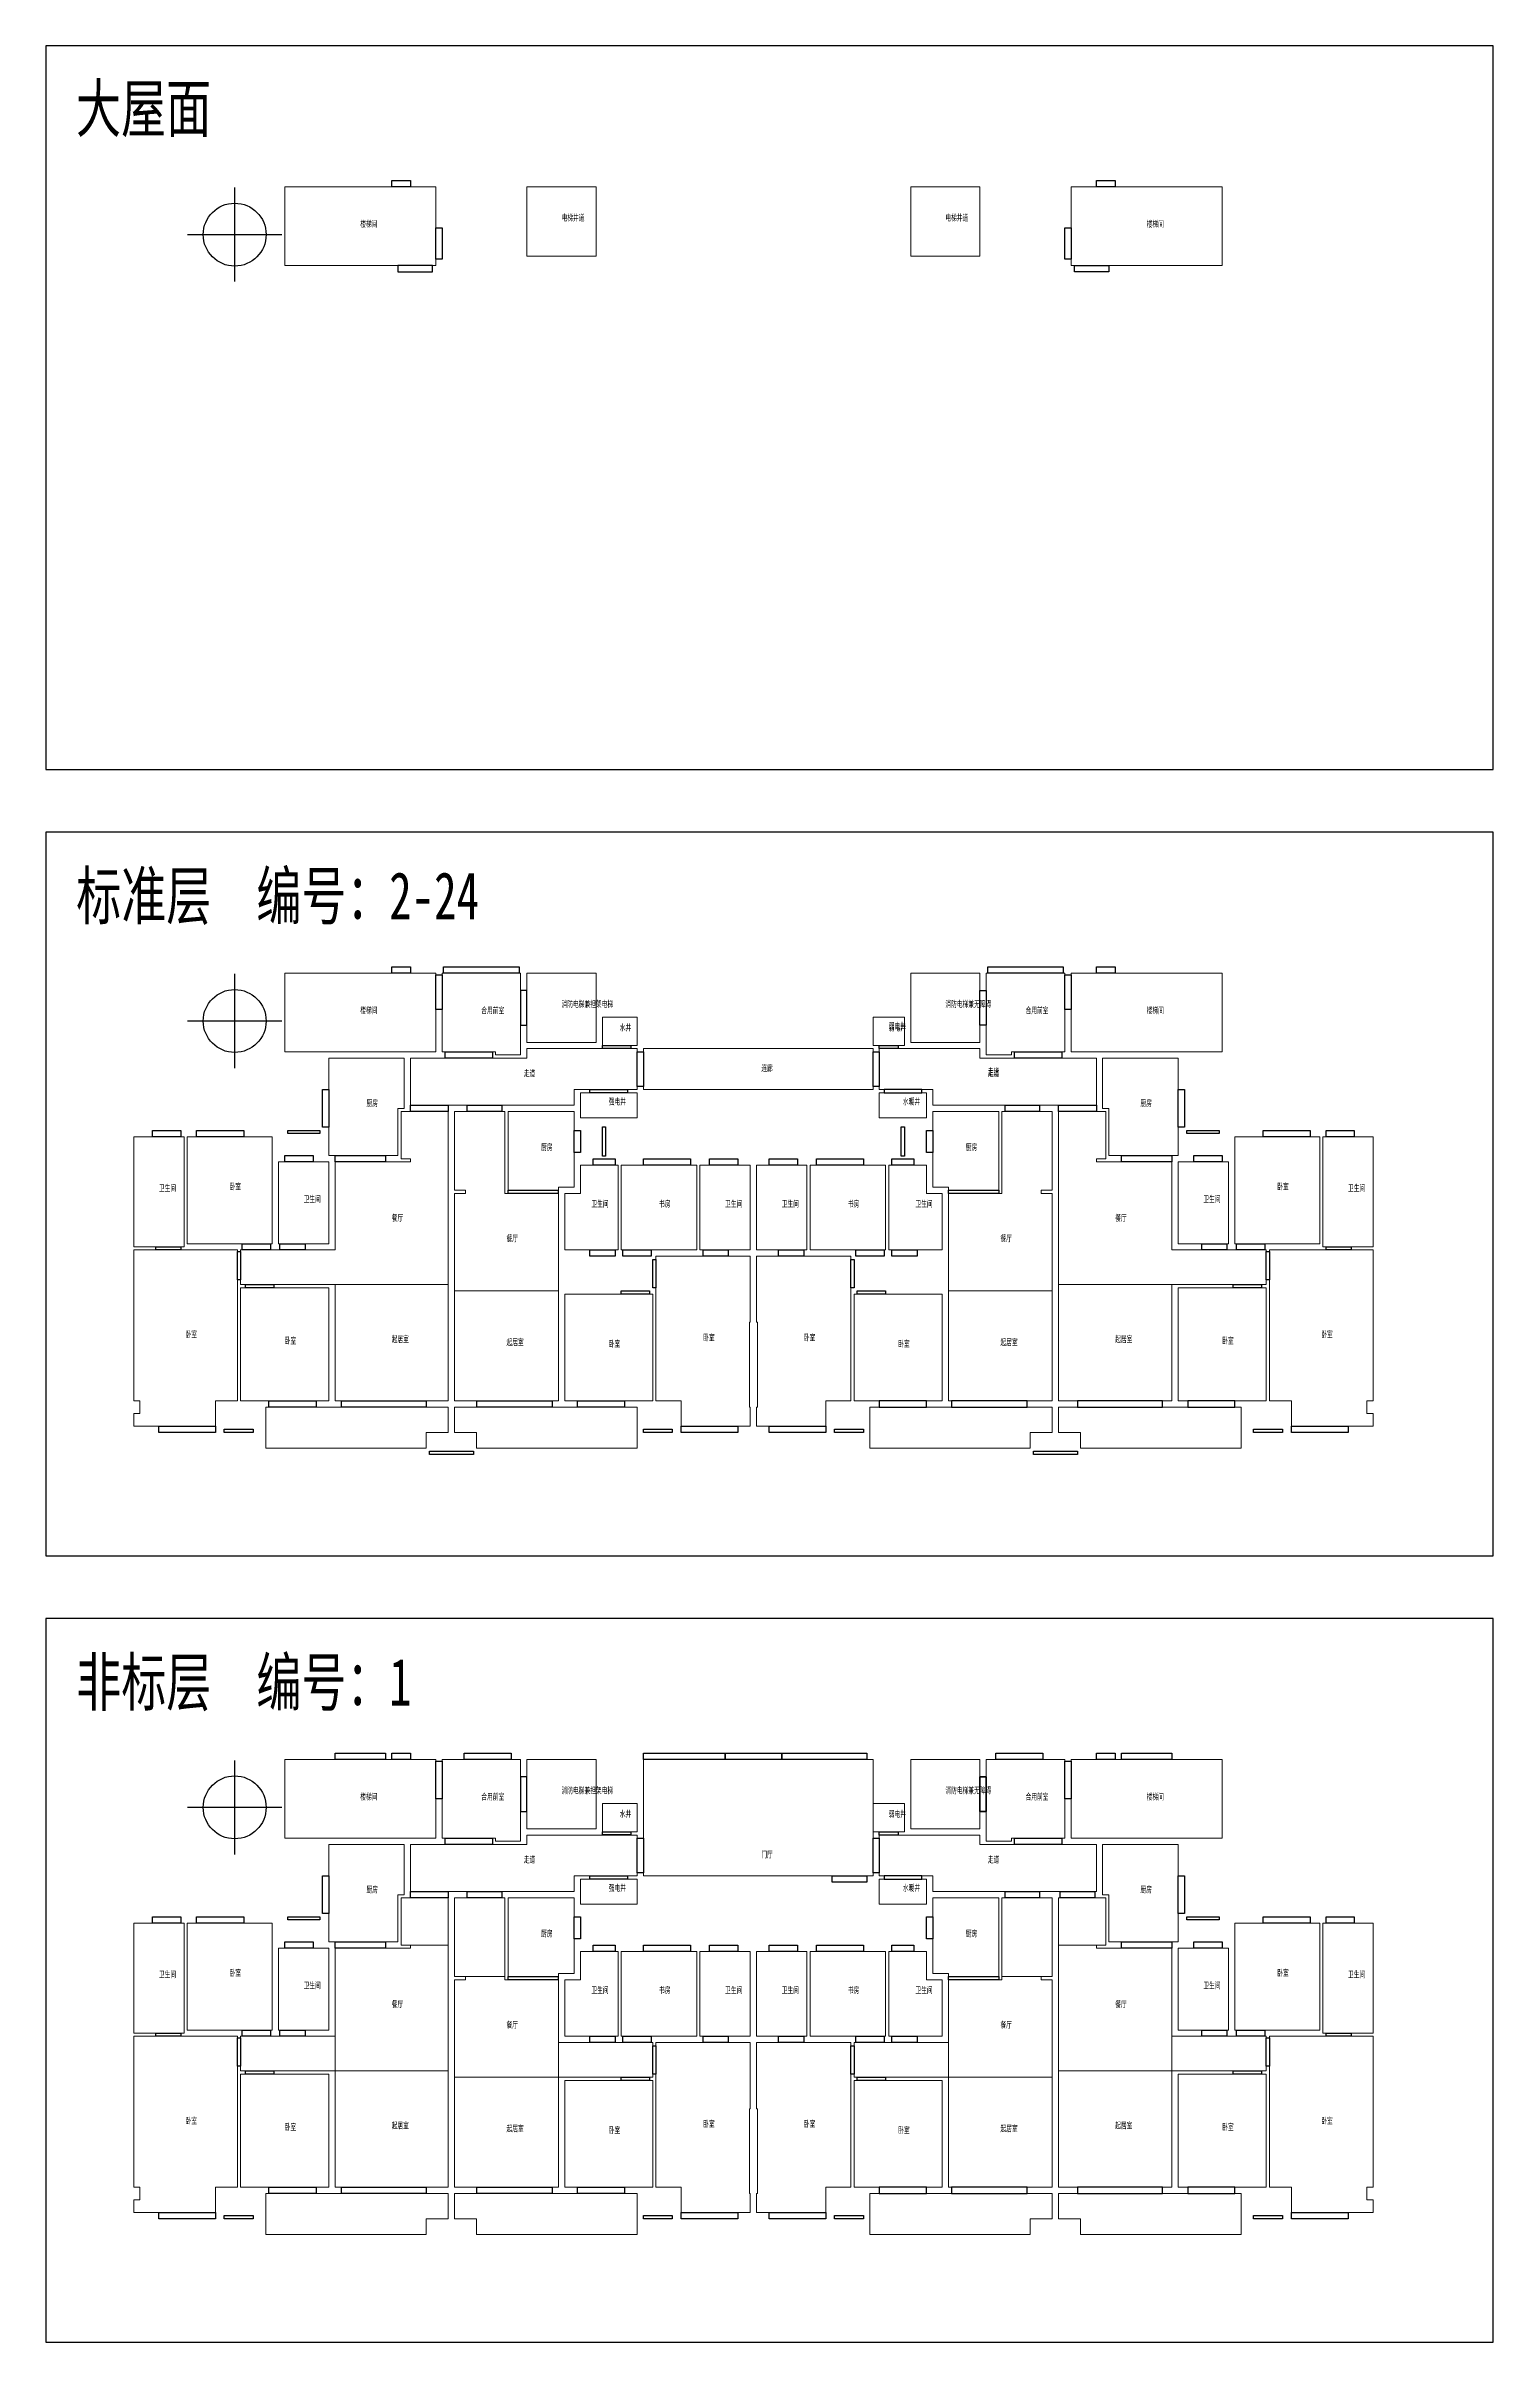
# Model space of a CAD drawing. Header units: millimetres. Extents: x -1582620 to 4754388, y -184455 to 3397362.
# Drawn here: x 2854052 to 2900052, y 2389282 to 2462282 of the extents above; entities that cross this region are included whole.
import ezdxf
from ezdxf.enums import TextEntityAlignment as Align

# ---------------------------------------------------------------- set-up
doc = ezdxf.new("R2010")
doc.units = ezdxf.units.MM
doc.header["$LTSCALE"] = 1000
doc.header["$MEASUREMENT"] = 0
doc.layers.add('AD-FLOOR-AREA', color=1, linetype='Continuous')
doc.layers.add('注释', color=3, linetype='Continuous')
for name, color, linetype, plot in [('AI-空间名称', 130, 'Continuous', False), ('AI-窗', 6, 'Continuous', False), ('AI-门', 4, 'Continuous', False)]:
    doc.layers.add(name, color=color, linetype=linetype, plot=plot)
doc.layers.add('AI-空间框线', color=30, linetype='Continuous', lineweight=20, plot=False)
doc.styles.add('TH-STYLE1', font='Stfangso_0.ttf', dxfattribs={"width": 0.65})
doc.styles.add('TH-STYLE3', font='tssdeng.shx', dxfattribs={"width": 0.65, "bigfont": 'tssdchn.shx'})

# ---------------------------------------------------------------- blocks, each defined once
blk = doc.blocks.new('*U551')
at = {"layer": 'AD-FLOOR-AREA'}
blk.add_lwpolyline([(0, -23000), (46000, -23000), (46000, 0), (0, 0)], close=True, dxfattribs=at)
at = {"layer": 'AD-FLOOR-AREA', "const_width": 50}
for points in [[(6000, -7500), (6000, -4500)], [(4500, -6000), (7500, -6000)]]:
    blk.add_lwpolyline(points, dxfattribs=at)
at = {"layer": 'AD-FLOOR-AREA'}
blk.add_circle((6000, -6000), 1000, dxfattribs=at)
at = {"layer": 'AD-FLOOR-AREA', "style": 'TH-STYLE1', "width": 0.7}
blk.add_text('非标层  编号：', height=1500, dxfattribs=at).set_placement((963, -2768))
blk.add_attdef('非标层编号', text='', height=1500, dxfattribs=at).set_placement((10911, -1267), align=Align.TOP_LEFT)
blk = doc.blocks.new('*U552')
at = {"layer": 'AD-FLOOR-AREA'}
blk.add_lwpolyline([(0, -23000), (46000, -23000), (46000, 0), (0, 0)], close=True, dxfattribs=at)
at = {"layer": 'AD-FLOOR-AREA', "const_width": 50}
for points in [[(6000, -7500), (6000, -4500)], [(4500, -6000), (7500, -6000)]]:
    blk.add_lwpolyline(points, dxfattribs=at)
at = {"layer": 'AD-FLOOR-AREA'}
blk.add_circle((6000, -6000), 1000, dxfattribs=at)
at = {"layer": 'AD-FLOOR-AREA', "style": 'TH-STYLE1', "width": 0.7}
blk.add_text('标准层  编号：', height=1500, dxfattribs=at).set_placement((963, -2768))
blk.add_attdef('标准层编号', text='', height=1500, dxfattribs=at).set_placement((10911, -1267), align=Align.TOP_LEFT)
blk = doc.blocks.new('*U553')
at = {"layer": 'AD-FLOOR-AREA'}
blk.add_lwpolyline([(0, -23000), (46000, -23000), (46000, 0), (0, 0)], close=True, dxfattribs=at)
at = {"layer": 'AD-FLOOR-AREA', "const_width": 50}
for points in [[(6000, -7500), (6000, -4500)], [(4500, -6000), (7500, -6000)]]:
    blk.add_lwpolyline(points, dxfattribs=at)
at = {"layer": 'AD-FLOOR-AREA'}
blk.add_circle((6000, -6000), 1000, dxfattribs=at)
at = {"layer": 'AD-FLOOR-AREA', "style": 'TH-STYLE1', "width": 0.7}
blk.add_text('大屋面', height=1500, dxfattribs=at).set_placement((957, -2735))

msp = doc.modelspace()

# ---------------------------------------------------------------- linework, layer by layer
at = {"layer": 'AI-空间框线'}
for points in [[(2861641.96, 2455302.07), (2866441.96, 2455302.07), (2866441.96, 2457802.07), (2861641.96, 2457802.07)], [(2871541.96, 2455602.07), (2869341.96, 2455602.07), (2869341.96, 2457802.07), (2871541.96, 2457802.07)], [(2883741.96, 2455602.07), (2881541.96, 2455602.07), (2881541.96, 2457802.07), (2883741.96, 2457802.07)], [(2886641.96, 2455302.07), (2891441.96, 2455302.07), (2891441.96, 2457802.07), (2886641.96, 2457802.07)], [(2866441.96, 2430302.07), (2861641.96, 2430302.07), (2861641.96, 2432802.07), (2866441.96, 2432802.07)], [(2866641.96, 2432802.07), (2869141.96, 2432802.07), (2869141.96, 2430202.07), (2868341.96, 2430202.07), (2868341.96, 2430302.07), (2866641.96, 2430302.07), (2866641.96, 2432802.07)], [(2869341.96, 2430602.07), (2871541.96, 2430602.07), (2871541.96, 2432802.07), (2869341.96, 2432802.07)], [(2881541.96, 2430602.07), (2883741.96, 2430602.07), (2883741.96, 2432802.07), (2881541.96, 2432802.07)], [(2883941.96, 2432802.07), (2886441.96, 2432802.07), (2886441.96, 2430302.07), (2884741.96, 2430302.07), (2884741.96, 2430202.07), (2883941.96, 2430202.07), (2883941.96, 2432802.07)], [(2886641.96, 2430302.07), (2891441.96, 2430302.07), (2891441.96, 2432802.07), (2886641.96, 2432802.07)], [(2871741.96, 2431402.07), (2872841.96, 2431402.07), (2872841.96, 2430502.07), (2871741.96, 2430502.07), (2871741.96, 2431402.07)], [(2880341.96, 2431402.07), (2881341.96, 2431402.07), (2881341.96, 2430502.07), (2880341.96, 2430502.07), (2880341.96, 2431402.07)], [(2865641.96, 2430102.07), (2869341.96, 2430102.07), (2869341.96, 2430402.07), (2872841.96, 2430402.07), (2872841.96, 2429102.07), (2870841.96, 2429102.07), (2870841.96, 2428602.07), (2865641.96, 2428602.07), (2865641.96, 2430102.07)], [(2873041.96, 2430402.07), (2880341.96, 2430402.07), (2880341.96, 2429102.07), (2873041.96, 2429102.07)], [(2883741.96, 2430102.07), (2887441.96, 2430102.07), (2887441.96, 2428602.07), (2882241.96, 2428602.07), (2882241.96, 2429102.07), (2880541.96, 2429102.07), (2880541.96, 2430402.07), (2883741.96, 2430402.07), (2883741.96, 2430102.07)], [(2863041.96, 2430102.07), (2865441.96, 2430102.07), (2865441.96, 2428502.07), (2865241.96, 2428502.07), (2865241.96, 2427002.07), (2863041.96, 2427002.07), (2863041.96, 2430102.07)], [(2887641.96, 2430102.07), (2890041.96, 2430102.07), (2890041.96, 2427002.07), (2887841.96, 2427002.07), (2887841.96, 2428502.07), (2887641.96, 2428502.07), (2887641.96, 2430102.07)], [(2871041.96, 2429002.07), (2872841.96, 2429002.07), (2872841.96, 2428202.07), (2871041.96, 2428202.07), (2871041.96, 2429002.07)], [(2880541.96, 2429002.07), (2882041.96, 2429002.07), (2882041.96, 2428202.07), (2880541.96, 2428202.07), (2880541.96, 2429002.07)], [(2863241.96, 2426802.07), (2865641.96, 2426802.07), (2865641.96, 2426902.07), (2865341.96, 2426902.07), (2865341.96, 2428402.07), (2866841.96, 2428402.07), (2866841.96, 2422902.07), (2860241.96, 2422902.07), (2860241.96, 2424002.07), (2863241.96, 2424002.07), (2863241.96, 2426802.07)], [(2868641.96, 2425802.07), (2870341.96, 2425802.07), (2870341.96, 2423802.07), (2870341.96, 2422702.07), (2867041.96, 2422702.07), (2867041.96, 2425802.07), (2867391.96, 2425802.07), (2867391.96, 2425902.07), (2867041.96, 2425902.07), (2867041.96, 2428402.07), (2868641.96, 2428402.07), (2868641.96, 2425802.07)], [(2868741.96, 2428402.07), (2870841.96, 2428402.07), (2870841.96, 2426002.07), (2870341.96, 2426002.07), (2870341.96, 2425902.07), (2868741.96, 2425902.07), (2868741.96, 2428402.07)], [(2882241.96, 2428402.07), (2884341.96, 2428402.07), (2884341.96, 2425902.07), (2882741.96, 2425902.07), (2882741.96, 2426002.07), (2882241.96, 2426002.07), (2882241.96, 2428402.07)], [(2882741.96, 2425802.07), (2884441.96, 2425802.07), (2884441.96, 2428402.07), (2886041.96, 2428402.07), (2886041.96, 2425902.07), (2885691.96, 2425902.07), (2885691.96, 2425802.07), (2886041.96, 2425802.07), (2886041.96, 2422702.07), (2882741.96, 2422702.07), (2882741.96, 2423802.07), (2882741.96, 2425802.07)], [(2887441.96, 2426802.07), (2889841.96, 2426802.07), (2889841.96, 2424002.07), (2892841.96, 2424002.07), (2892841.96, 2422902.07), (2886241.96, 2422902.07), (2886241.96, 2428402.07), (2887741.96, 2428402.07), (2887741.96, 2426902.07), (2887441.96, 2426902.07), (2887441.96, 2426802.07)], [(2856841.96, 2427602.07), (2858441.96, 2427602.07), (2858441.96, 2424102.07), (2856841.96, 2424102.07), (2856841.96, 2427602.07)], [(2858541.96, 2427602.07), (2861241.96, 2427602.07), (2861241.96, 2424202.07), (2858541.96, 2424202.07), (2858541.96, 2427602.07)], [(2891841.96, 2427602.07), (2894541.96, 2427602.07), (2894541.96, 2424202.07), (2891841.96, 2424202.07), (2891841.96, 2427602.07)], [(2894641.96, 2427602.07), (2896241.96, 2427602.07), (2896241.96, 2424102.07), (2894641.96, 2424102.07), (2894641.96, 2427602.07)], [(2861441.96, 2426802.07), (2863041.96, 2426802.07), (2863041.96, 2424202.07), (2861441.96, 2424202.07), (2861441.96, 2426802.07)], [(2871041.96, 2426702.07), (2872241.96, 2426702.07), (2872241.96, 2424002.07), (2870541.96, 2424002.07), (2870541.96, 2425802.07), (2871041.96, 2425802.07), (2871041.96, 2426702.07)], [(2872341.96, 2426702.07), (2874741.96, 2426702.07), (2874741.96, 2424002.07), (2872341.96, 2424002.07), (2872341.96, 2426702.07)], [(2874841.96, 2426702.07), (2876441.96, 2426702.07), (2876441.96, 2424002.07), (2874841.96, 2424002.07), (2874841.96, 2426702.07)], [(2876641.96, 2426702.07), (2878241.96, 2426702.07), (2878241.96, 2424002.07), (2876641.96, 2424002.07), (2876641.96, 2426702.07)], [(2878341.96, 2426702.07), (2880741.96, 2426702.07), (2880741.96, 2424002.07), (2878341.96, 2424002.07), (2878341.96, 2426702.07)], [(2880841.96, 2426702.07), (2882041.96, 2426702.07), (2882041.96, 2425802.07), (2882541.96, 2425802.07), (2882541.96, 2424002.07), (2880841.96, 2424002.07), (2880841.96, 2426702.07)], [(2890041.96, 2426802.07), (2891641.96, 2426802.07), (2891641.96, 2424202.07), (2890041.96, 2424202.07), (2890041.96, 2426802.07)], [(2856841.96, 2424002.07), (2860141.96, 2424002.07), (2860141.96, 2419202.07), (2859441.96, 2419202.07), (2859441.96, 2418402.07), (2856841.96, 2418402.07), (2856841.96, 2418802.07), (2857041.96, 2418802.07), (2857041.96, 2419202.07), (2856841.96, 2419202.07), (2856841.96, 2424002.07)], [(2873441.96, 2423802.07), (2876441.96, 2423802.07), (2876441.96, 2421702.07), (2876416.96, 2421702.07), (2876416.96, 2419002.07), (2876441.96, 2419002.07), (2876441.96, 2418402.07), (2874241.96, 2418402.07), (2874241.96, 2419202.07), (2873441.96, 2419202.07), (2873441.96, 2423802.07)], [(2876641.96, 2423802.07), (2879641.96, 2423802.07), (2879641.96, 2419202.07), (2878841.96, 2419202.07), (2878841.96, 2418402.07), (2876641.96, 2418402.07), (2876641.96, 2419002.07), (2876666.96, 2419002.07), (2876666.96, 2421702.07), (2876641.96, 2421702.07), (2876641.96, 2423802.07)], [(2892941.96, 2424002.07), (2896241.96, 2424002.07), (2896241.96, 2419202.07), (2896041.96, 2419202.07), (2896041.96, 2418802.07), (2896241.96, 2418802.07), (2896241.96, 2418402.07), (2893641.96, 2418402.07), (2893641.96, 2419202.07), (2892941.96, 2419202.07), (2892941.96, 2424002.07)], [(2863241.96, 2422902.07), (2866841.96, 2422902.07), (2866841.96, 2419202.07), (2863241.96, 2419202.07), (2863241.96, 2422902.07)], [(2886241.96, 2422902.07), (2889841.96, 2422902.07), (2889841.96, 2419202.07), (2886241.96, 2419202.07), (2886241.96, 2422902.07)], [(2860241.96, 2422802.07), (2863041.96, 2422802.07), (2863041.96, 2419202.07), (2860241.96, 2419202.07), (2860241.96, 2422802.07)], [(2867041.96, 2422702.07), (2870341.96, 2422702.07), (2870341.96, 2419202.07), (2867041.96, 2419202.07), (2867041.96, 2422702.07)], [(2870541.96, 2422602.07), (2873341.96, 2422602.07), (2873341.96, 2419202.07), (2870541.96, 2419202.07), (2870541.96, 2422602.07)], [(2879741.96, 2422602.07), (2882541.96, 2422602.07), (2882541.96, 2419202.07), (2879741.96, 2419202.07), (2879741.96, 2422602.07)], [(2882741.96, 2422702.07), (2886041.96, 2422702.07), (2886041.96, 2419202.07), (2882741.96, 2419202.07), (2882741.96, 2422702.07)], [(2890041.96, 2422802.07), (2892841.96, 2422802.07), (2892841.96, 2419202.07), (2890041.96, 2419202.07), (2890041.96, 2422802.07)], [(2861041.96, 2419002.07), (2866841.96, 2419002.07), (2866841.96, 2418202.07), (2866141.96, 2418202.07), (2866141.96, 2417702.07), (2861041.96, 2417702.07)], [(2872841.96, 2419002.07), (2867041.96, 2419002.07), (2867041.96, 2418202.07), (2867741.96, 2418202.07), (2867741.96, 2417702.07), (2872841.96, 2417702.07)], [(2880241.96, 2419002.07), (2886041.96, 2419002.07), (2886041.96, 2418202.07), (2885341.96, 2418202.07), (2885341.96, 2417702.07), (2880241.96, 2417702.07)], [(2892041.96, 2419002.07), (2886241.96, 2419002.07), (2886241.96, 2418202.07), (2886941.96, 2418202.07), (2886941.96, 2417702.07), (2892041.96, 2417702.07)], [(2866441.96, 2405302.07), (2861641.96, 2405302.07), (2861641.96, 2407802.07), (2866441.96, 2407802.07)], [(2866641.96, 2407802.07), (2869141.96, 2407802.07), (2869141.96, 2405202.07), (2868341.96, 2405202.07), (2868341.96, 2405302.07), (2866641.96, 2405302.07), (2866641.96, 2407802.07)], [(2869341.96, 2405602.07), (2871541.96, 2405602.07), (2871541.96, 2407802.07), (2869341.96, 2407802.07)], [(2873041.96, 2407802.07), (2880341.96, 2407802.07), (2880341.96, 2404102.07), (2873041.96, 2404102.07)], [(2881541.96, 2405602.07), (2883741.96, 2405602.07), (2883741.96, 2407802.07), (2881541.96, 2407802.07)], [(2883941.96, 2407802.07), (2886441.96, 2407802.07), (2886441.96, 2405302.07), (2884741.96, 2405302.07), (2884741.96, 2405202.07), (2883941.96, 2405202.07), (2883941.96, 2407802.07)], [(2886641.96, 2405302.07), (2891441.96, 2405302.07), (2891441.96, 2407802.07), (2886641.96, 2407802.07)], [(2871741.96, 2406402.07), (2872841.96, 2406402.07), (2872841.96, 2405502.07), (2871741.96, 2405502.07), (2871741.96, 2406402.07)], [(2880341.96, 2406402.07), (2881341.96, 2406402.07), (2881341.96, 2405502.07), (2880341.96, 2405502.07), (2880341.96, 2406402.07)], [(2865641.96, 2405102.07), (2869341.96, 2405102.07), (2869341.96, 2405402.07), (2872841.96, 2405402.07), (2872841.96, 2404102.07), (2870841.96, 2404102.07), (2870841.96, 2403602.07), (2865641.96, 2403602.07), (2865641.96, 2405102.07)], [(2883741.96, 2405102.07), (2887441.96, 2405102.07), (2887441.96, 2403602.07), (2882241.96, 2403602.07), (2882241.96, 2404102.07), (2880541.96, 2404102.07), (2880541.96, 2405402.07), (2883741.96, 2405402.07), (2883741.96, 2405102.07)], [(2863041.96, 2405102.07), (2865441.96, 2405102.07), (2865441.96, 2403502.07), (2865241.96, 2403502.07), (2865241.96, 2402002.07), (2863041.96, 2402002.07), (2863041.96, 2405102.07)], [(2887641.96, 2405102.07), (2890041.96, 2405102.07), (2890041.96, 2402002.07), (2887841.96, 2402002.07), (2887841.96, 2403502.07), (2887641.96, 2403502.07), (2887641.96, 2405102.07)], [(2871041.96, 2404002.07), (2872841.96, 2404002.07), (2872841.96, 2403202.07), (2871041.96, 2403202.07), (2871041.96, 2404002.07)], [(2880541.96, 2404002.07), (2882041.96, 2404002.07), (2882041.96, 2403202.07), (2880541.96, 2403202.07), (2880541.96, 2404002.07)], [(2866841.96, 2401902.07), (2866841.96, 2403402.07), (2865341.96, 2403402.07), (2865341.96, 2401902.07)], [(2868641.96, 2400902.07), (2867041.96, 2400902.07), (2867041.96, 2403402.07), (2868641.96, 2403402.07)], [(2868741.96, 2403402.07), (2870841.96, 2403402.07), (2870841.96, 2401002.07), (2870341.96, 2401002.07), (2870341.96, 2400902.07), (2868741.96, 2400902.07), (2868741.96, 2403402.07)], [(2882241.96, 2403402.07), (2884341.96, 2403402.07), (2884341.96, 2400902.07), (2882741.96, 2400902.07), (2882741.96, 2401002.07), (2882241.96, 2401002.07), (2882241.96, 2403402.07)], [(2884441.96, 2400902.07), (2886041.96, 2400902.07), (2886041.96, 2403402.07), (2884441.96, 2403402.07)], [(2886241.96, 2401902.07), (2886241.96, 2403402.07), (2887741.96, 2403402.07), (2887741.96, 2401902.07)], [(2856841.96, 2402602.07), (2858441.96, 2402602.07), (2858441.96, 2399102.07), (2856841.96, 2399102.07), (2856841.96, 2402602.07)], [(2858541.96, 2402602.07), (2861241.96, 2402602.07), (2861241.96, 2399202.07), (2858541.96, 2399202.07), (2858541.96, 2402602.07)], [(2891841.96, 2402602.07), (2894541.96, 2402602.07), (2894541.96, 2399202.07), (2891841.96, 2399202.07), (2891841.96, 2402602.07)], [(2894641.96, 2402602.07), (2896241.96, 2402602.07), (2896241.96, 2399102.07), (2894641.96, 2399102.07), (2894641.96, 2402602.07)], [(2861441.96, 2401802.07), (2863041.96, 2401802.07), (2863041.96, 2399202.07), (2861441.96, 2399202.07), (2861441.96, 2401802.07)], [(2866841.96, 2401902.07), (2866841.96, 2397902.07), (2863241.96, 2397902.07), (2863241.96, 2401802.07), (2865641.96, 2401802.07), (2865641.96, 2401902.07)], [(2871041.96, 2401702.07), (2872241.96, 2401702.07), (2872241.96, 2399002.07), (2870541.96, 2399002.07), (2870541.96, 2400802.07), (2871041.96, 2400802.07), (2871041.96, 2401702.07)], [(2872341.96, 2401702.07), (2874741.96, 2401702.07), (2874741.96, 2399002.07), (2872341.96, 2399002.07), (2872341.96, 2401702.07)], [(2874841.96, 2401702.07), (2876441.96, 2401702.07), (2876441.96, 2399002.07), (2874841.96, 2399002.07), (2874841.96, 2401702.07)], [(2876641.96, 2401702.07), (2878241.96, 2401702.07), (2878241.96, 2399002.07), (2876641.96, 2399002.07), (2876641.96, 2401702.07)], [(2878341.96, 2401702.07), (2880741.96, 2401702.07), (2880741.96, 2399002.07), (2878341.96, 2399002.07), (2878341.96, 2401702.07)], [(2880841.96, 2401702.07), (2882041.96, 2401702.07), (2882041.96, 2400802.07), (2882541.96, 2400802.07), (2882541.96, 2399002.07), (2880841.96, 2399002.07), (2880841.96, 2401702.07)], [(2886241.96, 2401902.07), (2886241.96, 2397902.07), (2889841.96, 2397902.07), (2889841.96, 2401802.07), (2887441.96, 2401802.07), (2887441.96, 2401902.07)], [(2890041.96, 2401802.07), (2891641.96, 2401802.07), (2891641.96, 2399202.07), (2890041.96, 2399202.07), (2890041.96, 2401802.07)], [(2870341.96, 2397702.07), (2867041.96, 2397702.07), (2867041.96, 2400802.07), (2867391.96, 2400802.07), (2867391.96, 2400902.07), (2868641.96, 2400902.07), (2868641.96, 2400802.07), (2870341.96, 2400802.07)], [(2882741.96, 2397702.07), (2886041.96, 2397702.07), (2886041.96, 2400802.07), (2885691.96, 2400802.07), (2885691.96, 2400902.07), (2884441.96, 2400902.07), (2884441.96, 2400802.07), (2882741.96, 2400802.07)], [(2856841.96, 2399002.07), (2860141.96, 2399002.07), (2860141.96, 2394202.07), (2859441.96, 2394202.07), (2859441.96, 2393402.07), (2856841.96, 2393402.07), (2856841.96, 2393802.07), (2857041.96, 2393802.07), (2857041.96, 2394202.07), (2856841.96, 2394202.07), (2856841.96, 2399002.07)], [(2863241.96, 2399002.07), (2860241.96, 2399002.07), (2860241.96, 2397902.07), (2863241.96, 2397902.07)], [(2870341.96, 2398802.07), (2873341.96, 2398802.07), (2873341.96, 2397702.07), (2870341.96, 2397702.07)], [(2873441.96, 2398802.07), (2876441.96, 2398802.07), (2876441.96, 2396702.07), (2876416.96, 2396702.07), (2876416.96, 2394002.07), (2876441.96, 2394002.07), (2876441.96, 2393402.07), (2874241.96, 2393402.07), (2874241.96, 2394202.07), (2873441.96, 2394202.07), (2873441.96, 2398802.07)], [(2876641.96, 2398802.07), (2879641.96, 2398802.07), (2879641.96, 2394202.07), (2878841.96, 2394202.07), (2878841.96, 2393402.07), (2876641.96, 2393402.07), (2876641.96, 2394002.07), (2876666.96, 2394002.07), (2876666.96, 2396702.07), (2876641.96, 2396702.07), (2876641.96, 2398802.07)], [(2882741.96, 2398802.07), (2879741.96, 2398802.07), (2879741.96, 2397702.07), (2882741.96, 2397702.07)], [(2889841.96, 2399002.07), (2892841.96, 2399002.07), (2892841.96, 2397902.07), (2889841.96, 2397902.07)], [(2892941.96, 2399002.07), (2896241.96, 2399002.07), (2896241.96, 2394202.07), (2896041.96, 2394202.07), (2896041.96, 2393802.07), (2896241.96, 2393802.07), (2896241.96, 2393402.07), (2893641.96, 2393402.07), (2893641.96, 2394202.07), (2892941.96, 2394202.07), (2892941.96, 2399002.07)], [(2860241.96, 2397802.07), (2863041.96, 2397802.07), (2863041.96, 2394202.07), (2860241.96, 2394202.07), (2860241.96, 2397802.07)], [(2863241.96, 2397902.07), (2866841.96, 2397902.07), (2866841.96, 2394202.07), (2863241.96, 2394202.07), (2863241.96, 2397902.07)], [(2867041.96, 2397702.07), (2870341.96, 2397702.07), (2870341.96, 2394202.07), (2867041.96, 2394202.07)], [(2870541.96, 2397602.07), (2873341.96, 2397602.07), (2873341.96, 2394202.07), (2870541.96, 2394202.07), (2870541.96, 2397602.07)], [(2879741.96, 2397602.07), (2882541.96, 2397602.07), (2882541.96, 2394202.07), (2879741.96, 2394202.07), (2879741.96, 2397602.07)], [(2886041.96, 2397702.07), (2882741.96, 2397702.07), (2882741.96, 2394202.07), (2886041.96, 2394202.07)], [(2889841.96, 2397902.07), (2886241.96, 2397902.07), (2886241.96, 2394202.07), (2889841.96, 2394202.07), (2889841.96, 2397902.07)], [(2890041.96, 2397802.07), (2892841.96, 2397802.07), (2892841.96, 2394202.07), (2890041.96, 2394202.07), (2890041.96, 2397802.07)], [(2861041.96, 2394002.07), (2866841.96, 2394002.07), (2866841.96, 2393202.07), (2866141.96, 2393202.07), (2866141.96, 2392702.07), (2861041.96, 2392702.07)], [(2872841.96, 2394002.07), (2867041.96, 2394002.07), (2867041.96, 2393202.07), (2867741.96, 2393202.07), (2867741.96, 2392702.07), (2872841.96, 2392702.07)], [(2880241.96, 2394002.07), (2886041.96, 2394002.07), (2886041.96, 2393202.07), (2885341.96, 2393202.07), (2885341.96, 2392702.07), (2880241.96, 2392702.07)], [(2892041.96, 2394002.07), (2886241.96, 2394002.07), (2886241.96, 2393202.07), (2886941.96, 2393202.07), (2886941.96, 2392702.07), (2892041.96, 2392702.07)]]:
    msp.add_lwpolyline(points, close=True, dxfattribs=at)
at = {"layer": 'AI-窗', "color": 6}
for points in [[(2865641.96, 2457802.07), (2865041.96, 2457802.07), (2865041.96, 2458002.07), (2865641.96, 2458002.07), (2865641.96, 2457802.07)], [(2888041.96, 2457802.07), (2887441.96, 2457802.07), (2887441.96, 2458002.07), (2888041.96, 2458002.07), (2888041.96, 2457802.07)], [(2866441.96, 2455502.07), (2866441.96, 2456502.07), (2866641.96, 2456502.07), (2866641.96, 2455502.07), (2866441.96, 2455502.07)], [(2886441.96, 2455502.07), (2886441.96, 2456502.07), (2886641.96, 2456502.07), (2886641.96, 2455502.07), (2886441.96, 2455502.07)], [(2865641.96, 2432802.07), (2865041.96, 2432802.07), (2865041.96, 2433002.07), (2865641.96, 2433002.07), (2865641.96, 2432802.07)], [(2869091.96, 2432802.07), (2866691.96, 2432802.07), (2866691.96, 2433002.07), (2869091.96, 2433002.07), (2869091.96, 2432802.07)], [(2886391.96, 2432802.07), (2883991.96, 2432802.07), (2883991.96, 2433002.07), (2886391.96, 2433002.07), (2886391.96, 2432802.07)], [(2888041.96, 2432802.07), (2887441.96, 2432802.07), (2887441.96, 2433002.07), (2888041.96, 2433002.07), (2888041.96, 2432802.07)], [(2862841.96, 2427902.07), (2862841.96, 2429102.07), (2863041.96, 2429102.07), (2863041.96, 2427902.07), (2862841.96, 2427902.07)], [(2890041.96, 2427902.07), (2890041.96, 2429102.07), (2890241.96, 2429102.07), (2890241.96, 2427902.07), (2890041.96, 2427902.07)], [(2857441.96, 2427802.07), (2858341.96, 2427802.07), (2858341.96, 2427602.07), (2857441.96, 2427602.07), (2857441.96, 2427802.07)], [(2860341.96, 2427602.07), (2858841.96, 2427602.07), (2858841.96, 2427802.07), (2860341.96, 2427802.07), (2860341.96, 2427602.07)], [(2862761.96, 2427702.07), (2861741.96, 2427702.07), (2861741.96, 2427802.07), (2862761.96, 2427802.07), (2862761.96, 2427702.07)], [(2870841.96, 2427102.07), (2870841.96, 2427802.07), (2871041.96, 2427802.07), (2871041.96, 2427102.07), (2870841.96, 2427102.07)], [(2871741.96, 2426982.07), (2871741.96, 2427922.07), (2871841.96, 2427922.07), (2871841.96, 2426982.07), (2871741.96, 2426982.07)], [(2881341.96, 2427922.07), (2881341.96, 2426982.07), (2881241.96, 2426982.07), (2881241.96, 2427922.07), (2881341.96, 2427922.07)], [(2882041.96, 2427102.07), (2882041.96, 2427802.07), (2882241.96, 2427802.07), (2882241.96, 2427102.07), (2882041.96, 2427102.07)], [(2891341.96, 2427702.07), (2890321.96, 2427702.07), (2890321.96, 2427802.07), (2891341.96, 2427802.07), (2891341.96, 2427702.07)], [(2894241.96, 2427602.07), (2892741.96, 2427602.07), (2892741.96, 2427802.07), (2894241.96, 2427802.07), (2894241.96, 2427602.07)], [(2895641.96, 2427602.07), (2894741.96, 2427602.07), (2894741.96, 2427802.07), (2895641.96, 2427802.07), (2895641.96, 2427602.07)], [(2862541.96, 2426802.07), (2861641.96, 2426802.07), (2861641.96, 2427002.07), (2862541.96, 2427002.07), (2862541.96, 2426802.07)], [(2871441.96, 2426902.07), (2872141.96, 2426902.07), (2872141.96, 2426702.07), (2871441.96, 2426702.07), (2871441.96, 2426902.07)], [(2873041.96, 2426902.07), (2874541.96, 2426902.07), (2874541.96, 2426702.07), (2873041.96, 2426702.07), (2873041.96, 2426902.07)], [(2876041.96, 2426702.07), (2875141.96, 2426702.07), (2875141.96, 2426902.07), (2876041.96, 2426902.07), (2876041.96, 2426702.07)], [(2877941.96, 2426702.07), (2877041.96, 2426702.07), (2877041.96, 2426902.07), (2877941.96, 2426902.07), (2877941.96, 2426702.07)], [(2880041.96, 2426702.07), (2878541.96, 2426702.07), (2878541.96, 2426902.07), (2880041.96, 2426902.07), (2880041.96, 2426702.07)], [(2881641.96, 2426702.07), (2880941.96, 2426702.07), (2880941.96, 2426902.07), (2881641.96, 2426902.07), (2881641.96, 2426702.07)], [(2891441.96, 2426802.07), (2890541.96, 2426802.07), (2890541.96, 2427002.07), (2891441.96, 2427002.07), (2891441.96, 2426802.07)], [(2859441.96, 2418202.07), (2857641.96, 2418202.07), (2857641.96, 2418402.07), (2859441.96, 2418402.07), (2859441.96, 2418202.07)], [(2860641.96, 2418202.07), (2859721.96, 2418202.07), (2859721.96, 2418302.07), (2860641.96, 2418302.07), (2860641.96, 2418202.07)], [(2873961.96, 2418202.07), (2873041.96, 2418202.07), (2873041.96, 2418302.07), (2873961.96, 2418302.07), (2873961.96, 2418202.07)], [(2876041.96, 2418202.07), (2874241.96, 2418202.07), (2874241.96, 2418402.07), (2876041.96, 2418402.07), (2876041.96, 2418202.07)], [(2878841.96, 2418202.07), (2877041.96, 2418202.07), (2877041.96, 2418402.07), (2878841.96, 2418402.07), (2878841.96, 2418202.07)], [(2880041.96, 2418202.07), (2879121.96, 2418202.07), (2879121.96, 2418302.07), (2880041.96, 2418302.07), (2880041.96, 2418202.07)], [(2893361.96, 2418202.07), (2892441.96, 2418202.07), (2892441.96, 2418302.07), (2893361.96, 2418302.07), (2893361.96, 2418202.07)], [(2895441.96, 2418202.07), (2893641.96, 2418202.07), (2893641.96, 2418402.07), (2895441.96, 2418402.07), (2895441.96, 2418202.07)], [(2867641.96, 2417502.07), (2866241.96, 2417502.07), (2866241.96, 2417602.07), (2867641.96, 2417602.07), (2867641.96, 2417502.07)], [(2886841.96, 2417502.07), (2885441.96, 2417502.07), (2885441.96, 2417602.07), (2886841.96, 2417602.07), (2886841.96, 2417502.07)], [(2863241.96, 2408002.07), (2864841.96, 2408002.07), (2864841.96, 2407802.07), (2863241.96, 2407802.07), (2863241.96, 2408002.07)], [(2865041.96, 2408002.07), (2865641.96, 2408002.07), (2865641.96, 2407802.07), (2865041.96, 2407802.07), (2865041.96, 2408002.07)], [(2875641.96, 2407802.07), (2873041.96, 2407802.07), (2873041.96, 2408002.07), (2875641.96, 2408002.07), (2875641.96, 2407802.07)], [(2880141.96, 2407802.07), (2877441.96, 2407802.07), (2877441.96, 2408002.07), (2880141.96, 2408002.07), (2880141.96, 2407802.07)], [(2888041.96, 2407802.07), (2887441.96, 2407802.07), (2887441.96, 2408002.07), (2888041.96, 2408002.07), (2888041.96, 2407802.07)], [(2889841.96, 2407802.07), (2888241.96, 2407802.07), (2888241.96, 2408002.07), (2889841.96, 2408002.07), (2889841.96, 2407802.07)], [(2862841.96, 2402902.07), (2862841.96, 2404102.07), (2863041.96, 2404102.07), (2863041.96, 2402902.07), (2862841.96, 2402902.07)], [(2890041.96, 2402902.07), (2890041.96, 2404102.07), (2890241.96, 2404102.07), (2890241.96, 2402902.07), (2890041.96, 2402902.07)], [(2858341.96, 2402602.07), (2857441.96, 2402602.07), (2857441.96, 2402802.07), (2858341.96, 2402802.07), (2858341.96, 2402602.07)], [(2860341.96, 2402602.07), (2858841.96, 2402602.07), (2858841.96, 2402802.07), (2860341.96, 2402802.07), (2860341.96, 2402602.07)], [(2862761.96, 2402702.07), (2861741.96, 2402702.07), (2861741.96, 2402802.07), (2862761.96, 2402802.07), (2862761.96, 2402702.07)], [(2870841.96, 2402102.07), (2870841.96, 2402802.07), (2871041.96, 2402802.07), (2871041.96, 2402102.07), (2870841.96, 2402102.07)], [(2882041.96, 2402102.07), (2882041.96, 2402802.07), (2882241.96, 2402802.07), (2882241.96, 2402102.07), (2882041.96, 2402102.07)], [(2890321.96, 2402802.07), (2891341.96, 2402802.07), (2891341.96, 2402702.07), (2890321.96, 2402702.07), (2890321.96, 2402802.07)], [(2894241.96, 2402602.07), (2892741.96, 2402602.07), (2892741.96, 2402802.07), (2894241.96, 2402802.07), (2894241.96, 2402602.07)], [(2895641.96, 2402602.07), (2894741.96, 2402602.07), (2894741.96, 2402802.07), (2895641.96, 2402802.07), (2895641.96, 2402602.07)], [(2862541.96, 2401802.07), (2861641.96, 2401802.07), (2861641.96, 2402002.07), (2862541.96, 2402002.07), (2862541.96, 2401802.07)], [(2871441.96, 2401902.07), (2872141.96, 2401902.07), (2872141.96, 2401702.07), (2871441.96, 2401702.07), (2871441.96, 2401902.07)], [(2874541.96, 2401702.07), (2873041.96, 2401702.07), (2873041.96, 2401902.07), (2874541.96, 2401902.07), (2874541.96, 2401702.07)], [(2876041.96, 2401702.07), (2875141.96, 2401702.07), (2875141.96, 2401902.07), (2876041.96, 2401902.07), (2876041.96, 2401702.07)], [(2877941.96, 2401702.07), (2877041.96, 2401702.07), (2877041.96, 2401902.07), (2877941.96, 2401902.07), (2877941.96, 2401702.07)], [(2880041.96, 2401702.07), (2878541.96, 2401702.07), (2878541.96, 2401902.07), (2880041.96, 2401902.07), (2880041.96, 2401702.07)], [(2881641.96, 2401702.07), (2880941.96, 2401702.07), (2880941.96, 2401902.07), (2881641.96, 2401902.07), (2881641.96, 2401702.07)], [(2891441.96, 2401802.07), (2890541.96, 2401802.07), (2890541.96, 2402002.07), (2891441.96, 2402002.07), (2891441.96, 2401802.07)], [(2859441.96, 2393202.07), (2857641.96, 2393202.07), (2857641.96, 2393402.07), (2859441.96, 2393402.07), (2859441.96, 2393202.07)], [(2860641.96, 2393202.07), (2859721.96, 2393202.07), (2859721.96, 2393302.07), (2860641.96, 2393302.07), (2860641.96, 2393202.07)], [(2873961.96, 2393202.07), (2873041.96, 2393202.07), (2873041.96, 2393302.07), (2873961.96, 2393302.07), (2873961.96, 2393202.07)], [(2876041.96, 2393202.07), (2874241.96, 2393202.07), (2874241.96, 2393402.07), (2876041.96, 2393402.07), (2876041.96, 2393202.07)], [(2878841.96, 2393202.07), (2877041.96, 2393202.07), (2877041.96, 2393402.07), (2878841.96, 2393402.07), (2878841.96, 2393202.07)], [(2880041.96, 2393202.07), (2879121.96, 2393202.07), (2879121.96, 2393302.07), (2880041.96, 2393302.07), (2880041.96, 2393202.07)], [(2893361.96, 2393202.07), (2892441.96, 2393202.07), (2892441.96, 2393302.07), (2893361.96, 2393302.07), (2893361.96, 2393202.07)], [(2895441.96, 2393202.07), (2893641.96, 2393202.07), (2893641.96, 2393402.07), (2895441.96, 2393402.07), (2895441.96, 2393202.07)]]:
    msp.add_lwpolyline(points, dxfattribs=at)
at = {"layer": 'AI-门', "color": 4}
for points in [[(2866341.96, 2455302.07), (2865241.96, 2455302.07), (2865241.96, 2455102.07), (2866341.96, 2455102.07)], [(2886741.96, 2455302.07), (2887841.96, 2455302.07), (2887841.96, 2455102.07), (2886741.96, 2455102.07)], [(2866441.96, 2432752.07), (2866641.96, 2432752.07), (2866641.96, 2431652.07), (2866441.96, 2431652.07), (2866441.96, 2432752.07)], [(2886441.96, 2432752.07), (2886641.96, 2432752.07), (2886641.96, 2431652.07), (2886441.96, 2431652.07), (2886441.96, 2432752.07)], [(2869341.96, 2432252.07), (2869141.96, 2432252.07), (2869141.96, 2431152.07), (2869341.96, 2431152.07)], [(2883741.96, 2432252.07), (2883941.96, 2432252.07), (2883941.96, 2431152.07), (2883741.96, 2431152.07)], [(2868241.96, 2430302.07), (2868241.96, 2430102.07), (2866741.96, 2430102.07), (2866741.96, 2430302.07), (2868241.96, 2430302.07)], [(2871741.96, 2430502.07), (2872641.96, 2430502.07), (2872641.96, 2430404.07), (2871741.96, 2430404.07)], [(2872841.96, 2430302.07), (2873041.96, 2430302.07), (2873041.96, 2429202.07), (2872841.96, 2429202.07), (2872841.96, 2430302.07)], [(2880341.96, 2430302.07), (2880541.96, 2430302.07), (2880541.96, 2429202.07), (2880341.96, 2429202.07), (2880341.96, 2430302.07)], [(2880541.96, 2430502.07), (2881141.96, 2430502.07), (2881141.96, 2430402.07), (2880541.96, 2430402.07)], [(2886341.96, 2430302.07), (2886341.96, 2430102.07), (2884841.96, 2430102.07), (2884841.96, 2430302.07), (2886341.96, 2430302.07)], [(2871341.96, 2429102.07), (2872541.96, 2429102.07), (2872541.96, 2429002.07), (2871341.96, 2429002.07)], [(2881891.96, 2429102.07), (2880691.96, 2429102.07), (2880691.96, 2429002.07), (2881891.96, 2429002.07)], [(2865641.96, 2428602.07), (2866841.96, 2428602.07), (2866841.96, 2428402.07), (2865641.96, 2428402.07)], [(2867444.46, 2428402.07), (2867444.46, 2428602.07), (2868541.96, 2428602.07), (2868541.96, 2428402.07), (2867444.46, 2428402.07)], [(2885639.46, 2428602.07), (2885639.46, 2428402.07), (2884541.96, 2428402.07), (2884541.96, 2428602.07), (2885639.46, 2428602.07)], [(2886241.96, 2428602.07), (2887441.96, 2428602.07), (2887441.96, 2428402.07), (2886241.96, 2428402.07)], [(2863244.46, 2426802.07), (2863244.46, 2427002.07), (2864841.96, 2427002.07), (2864841.96, 2426802.07), (2863244.46, 2426802.07)], [(2889839.46, 2427002.07), (2889839.46, 2426802.07), (2888241.96, 2426802.07), (2888241.96, 2427002.07), (2889839.46, 2427002.07)], [(2868741.96, 2425802.07), (2868741.96, 2425902.07), (2870339.46, 2425902.07), (2870339.46, 2425802.07)], [(2884341.96, 2425902.07), (2884341.96, 2425802.07), (2882744.46, 2425802.07), (2882744.46, 2425902.07), (2884341.96, 2425902.07)], [(2857541.96, 2424002.07), (2857541.96, 2424102.07), (2858341.96, 2424102.07), (2858341.96, 2424002.07), (2857541.96, 2424002.07)], [(2860141.96, 2423952.07), (2860241.96, 2423952.07), (2860241.96, 2423052.07), (2860141.96, 2423052.07), (2860141.96, 2423952.07)], [(2861191.96, 2424202.07), (2861191.96, 2424002.07), (2860291.96, 2424002.07), (2860291.96, 2424202.07), (2861191.96, 2424202.07)], [(2862291.96, 2424202.07), (2862291.96, 2424002.07), (2861491.96, 2424002.07), (2861491.96, 2424202.07), (2862291.96, 2424202.07)], [(2872141.96, 2424002.07), (2872141.96, 2423802.07), (2871341.96, 2423802.07), (2871341.96, 2424002.07), (2872141.96, 2424002.07)], [(2873291.96, 2424002.07), (2873291.96, 2423802.07), (2872391.96, 2423802.07), (2872391.96, 2424002.07), (2873291.96, 2424002.07)], [(2873341.96, 2423702.07), (2873441.96, 2423702.07), (2873441.96, 2422802.07), (2873341.96, 2422802.07), (2873341.96, 2423702.07)], [(2874941.96, 2423802.07), (2874941.96, 2424002.07), (2875741.96, 2424002.07), (2875741.96, 2423802.07), (2874941.96, 2423802.07)], [(2878141.96, 2424002.07), (2878141.96, 2423802.07), (2877341.96, 2423802.07), (2877341.96, 2424002.07), (2878141.96, 2424002.07)], [(2879641.96, 2423702.07), (2879741.96, 2423702.07), (2879741.96, 2422802.07), (2879641.96, 2422802.07), (2879641.96, 2423702.07)], [(2880691.96, 2424002.07), (2880691.96, 2423802.07), (2879791.96, 2423802.07), (2879791.96, 2424002.07), (2880691.96, 2424002.07)], [(2880941.96, 2423802.07), (2880941.96, 2424002.07), (2881741.96, 2424002.07), (2881741.96, 2423802.07), (2880941.96, 2423802.07)], [(2891591.96, 2424202.07), (2891591.96, 2424002.07), (2890791.96, 2424002.07), (2890791.96, 2424202.07), (2891591.96, 2424202.07)], [(2892791.96, 2424202.07), (2892791.96, 2424002.07), (2891891.96, 2424002.07), (2891891.96, 2424202.07), (2892791.96, 2424202.07)], [(2892841.96, 2423952.07), (2892941.96, 2423952.07), (2892941.96, 2423052.07), (2892841.96, 2423052.07), (2892841.96, 2423952.07)], [(2895541.96, 2424102.07), (2895541.96, 2424002.07), (2894741.96, 2424002.07), (2894741.96, 2424102.07), (2895541.96, 2424102.07)], [(2861291.96, 2422902.07), (2861291.96, 2422802.07), (2860391.96, 2422802.07), (2860391.96, 2422902.07), (2861291.96, 2422902.07)], [(2892691.96, 2422902.07), (2892691.96, 2422802.07), (2891791.96, 2422802.07), (2891791.96, 2422902.07), (2892691.96, 2422902.07)], [(2873241.96, 2422702.07), (2873241.96, 2422602.07), (2872341.96, 2422602.07), (2872341.96, 2422702.07), (2873241.96, 2422702.07)], [(2880741.96, 2422702.07), (2880741.96, 2422602.07), (2879841.96, 2422602.07), (2879841.96, 2422702.07), (2880741.96, 2422702.07)], [(2862639.46, 2419202.07), (2862639.46, 2419002.07), (2861141.96, 2419002.07), (2861141.96, 2419202.07), (2862639.46, 2419202.07)], [(2866139.46, 2419202.07), (2866139.46, 2419002.07), (2863441.96, 2419002.07), (2863441.96, 2419202.07), (2866139.46, 2419202.07)], [(2867744.46, 2419002.07), (2867744.46, 2419202.07), (2870141.96, 2419202.07), (2870141.96, 2419002.07), (2867744.46, 2419002.07)], [(2870944.46, 2419002.07), (2870944.46, 2419202.07), (2872441.96, 2419202.07), (2872441.96, 2419002.07), (2870944.46, 2419002.07)], [(2882039.46, 2419002.07), (2882039.46, 2419202.07), (2880541.96, 2419202.07), (2880541.96, 2419002.07), (2882039.46, 2419002.07)], [(2885239.46, 2419002.07), (2885239.46, 2419202.07), (2882841.96, 2419202.07), (2882841.96, 2419002.07), (2885239.46, 2419002.07)], [(2886844.46, 2419202.07), (2886844.46, 2419002.07), (2889541.96, 2419002.07), (2889541.96, 2419202.07), (2886844.46, 2419202.07)], [(2890344.46, 2419202.07), (2890344.46, 2419002.07), (2891841.96, 2419002.07), (2891841.96, 2419202.07), (2890344.46, 2419202.07)], [(2866441.96, 2407752.07), (2866641.96, 2407752.07), (2866641.96, 2406552.07), (2866441.96, 2406552.07), (2866441.96, 2407752.07)], [(2868841.96, 2408002.07), (2868841.96, 2407802.07), (2867341.96, 2407802.07), (2867341.96, 2408002.07), (2868841.96, 2408002.07)], [(2877441.96, 2408002.07), (2877441.96, 2407802.07), (2875641.96, 2407802.07), (2875641.96, 2408002.07), (2877441.96, 2408002.07)], [(2885741.96, 2408002.07), (2885741.96, 2407802.07), (2884241.96, 2407802.07), (2884241.96, 2408002.07), (2885741.96, 2408002.07)], [(2886441.96, 2407752.07), (2886641.96, 2407752.07), (2886641.96, 2406552.07), (2886441.96, 2406552.07), (2886441.96, 2407752.07)], [(2869341.96, 2407252.07), (2869141.96, 2407252.07), (2869141.96, 2406152.07), (2869341.96, 2406152.07)], [(2883941.96, 2407252.07), (2883741.96, 2407252.07), (2883741.96, 2406152.07), (2883941.96, 2406152.07)], [(2883741.96, 2407252.07), (2883941.96, 2407252.07), (2883941.96, 2406152.07), (2883741.96, 2406152.07)], [(2871741.96, 2405502.07), (2872641.96, 2405502.07), (2872641.96, 2405404.07), (2871741.96, 2405404.07)], [(2880541.96, 2405502.07), (2881141.96, 2405502.07), (2881141.96, 2405402.07), (2880541.96, 2405402.07)], [(2868241.96, 2405302.07), (2868241.96, 2405102.07), (2866741.96, 2405102.07), (2866741.96, 2405302.07), (2868241.96, 2405302.07)], [(2872841.96, 2405302.07), (2873041.96, 2405302.07), (2873041.96, 2404202.07), (2872841.96, 2404202.07)], [(2880341.96, 2405302.07), (2880541.96, 2405302.07), (2880541.96, 2404202.07), (2880341.96, 2404202.07), (2880341.96, 2405302.07)], [(2886341.96, 2405302.07), (2886341.96, 2405102.07), (2884841.96, 2405102.07), (2884841.96, 2405302.07), (2886341.96, 2405302.07)], [(2871341.96, 2404102.07), (2872541.96, 2404102.07), (2872541.96, 2404002.07), (2871341.96, 2404002.07)], [(2880141.96, 2404102.07), (2880141.96, 2403902.07), (2879041.96, 2403902.07), (2879041.96, 2404102.07), (2880141.96, 2404102.07)], [(2881891.96, 2404102.07), (2880691.96, 2404102.07), (2880691.96, 2404002.07), (2881891.96, 2404002.07)], [(2865641.96, 2403602.07), (2866841.96, 2403602.07), (2866841.96, 2403402.07), (2865641.96, 2403402.07)], [(2867444.46, 2403402.07), (2867444.46, 2403602.07), (2868541.96, 2403602.07), (2868541.96, 2403402.07), (2867444.46, 2403402.07)], [(2885639.46, 2403602.07), (2885639.46, 2403402.07), (2884541.96, 2403402.07), (2884541.96, 2403602.07), (2885639.46, 2403602.07)], [(2886291.96, 2403602.07), (2887391.96, 2403602.07), (2887391.96, 2403402.07), (2886291.96, 2403402.07)], [(2863244.46, 2401802.07), (2863244.46, 2402002.07), (2864841.96, 2402002.07), (2864841.96, 2401802.07), (2863244.46, 2401802.07)], [(2889839.46, 2402002.07), (2889839.46, 2401802.07), (2888241.96, 2401802.07), (2888241.96, 2402002.07), (2889839.46, 2402002.07)], [(2868741.96, 2400802.07), (2868741.96, 2400902.07), (2870339.46, 2400902.07), (2870339.46, 2400802.07)], [(2884341.96, 2400902.07), (2884341.96, 2400802.07), (2882744.46, 2400802.07), (2882744.46, 2400902.07), (2884341.96, 2400902.07)], [(2858341.96, 2399102.07), (2858341.96, 2399002.07), (2857541.96, 2399002.07), (2857541.96, 2399102.07), (2858341.96, 2399102.07)], [(2860141.96, 2398952.07), (2860241.96, 2398952.07), (2860241.96, 2398052.07), (2860141.96, 2398052.07), (2860141.96, 2398952.07)], [(2861191.96, 2399202.07), (2861191.96, 2399002.07), (2860291.96, 2399002.07), (2860291.96, 2399202.07), (2861191.96, 2399202.07)], [(2862291.96, 2399202.07), (2862291.96, 2399002.07), (2861491.96, 2399002.07), (2861491.96, 2399202.07), (2862291.96, 2399202.07)], [(2872141.96, 2399002.07), (2872141.96, 2398802.07), (2871341.96, 2398802.07), (2871341.96, 2399002.07), (2872141.96, 2399002.07)], [(2873291.96, 2399002.07), (2873291.96, 2398802.07), (2872391.96, 2398802.07), (2872391.96, 2399002.07), (2873291.96, 2399002.07)], [(2875741.96, 2399002.07), (2875741.96, 2398802.07), (2874941.96, 2398802.07), (2874941.96, 2399002.07), (2875741.96, 2399002.07)], [(2878141.96, 2399002.07), (2878141.96, 2398802.07), (2877341.96, 2398802.07), (2877341.96, 2399002.07), (2878141.96, 2399002.07)], [(2880691.96, 2399002.07), (2880691.96, 2398802.07), (2879791.96, 2398802.07), (2879791.96, 2399002.07), (2880691.96, 2399002.07)], [(2880941.96, 2398802.07), (2880941.96, 2399002.07), (2881741.96, 2399002.07), (2881741.96, 2398802.07), (2880941.96, 2398802.07)], [(2891591.96, 2399202.07), (2891591.96, 2399002.07), (2890791.96, 2399002.07), (2890791.96, 2399202.07), (2891591.96, 2399202.07)], [(2892791.96, 2399202.07), (2892791.96, 2399002.07), (2891891.96, 2399002.07), (2891891.96, 2399202.07), (2892791.96, 2399202.07)], [(2892841.96, 2398952.07), (2892941.96, 2398952.07), (2892941.96, 2398052.07), (2892841.96, 2398052.07), (2892841.96, 2398952.07)], [(2895541.96, 2399102.07), (2895541.96, 2399002.07), (2894741.96, 2399002.07), (2894741.96, 2399102.07), (2895541.96, 2399102.07)], [(2873341.96, 2398702.07), (2873441.96, 2398702.07), (2873441.96, 2397802.07), (2873341.96, 2397802.07), (2873341.96, 2398702.07)], [(2879641.96, 2398702.07), (2879741.96, 2398702.07), (2879741.96, 2397802.07), (2879641.96, 2397802.07), (2879641.96, 2398702.07)], [(2861291.96, 2397902.07), (2861291.96, 2397802.07), (2860391.96, 2397802.07), (2860391.96, 2397902.07), (2861291.96, 2397902.07)], [(2873241.96, 2397702.07), (2873241.96, 2397602.07), (2872341.96, 2397602.07), (2872341.96, 2397702.07), (2873241.96, 2397702.07)], [(2880741.96, 2397702.07), (2880741.96, 2397602.07), (2879841.96, 2397602.07), (2879841.96, 2397702.07), (2880741.96, 2397702.07)], [(2892691.96, 2397902.07), (2892691.96, 2397802.07), (2891791.96, 2397802.07), (2891791.96, 2397902.07), (2892691.96, 2397902.07)], [(2862639.46, 2394202.07), (2862639.46, 2394002.07), (2861141.96, 2394002.07), (2861141.96, 2394202.07), (2862639.46, 2394202.07)], [(2866139.46, 2394202.07), (2866139.46, 2394002.07), (2863441.96, 2394002.07), (2863441.96, 2394202.07), (2866139.46, 2394202.07)], [(2867744.46, 2394002.07), (2867744.46, 2394202.07), (2870141.96, 2394202.07), (2870141.96, 2394002.07), (2867744.46, 2394002.07)], [(2870944.46, 2394002.07), (2870944.46, 2394202.07), (2872441.96, 2394202.07), (2872441.96, 2394002.07), (2870944.46, 2394002.07)], [(2882039.46, 2394002.07), (2882039.46, 2394202.07), (2880541.96, 2394202.07), (2880541.96, 2394002.07), (2882039.46, 2394002.07)], [(2885239.46, 2394002.07), (2885239.46, 2394202.07), (2882841.96, 2394202.07), (2882841.96, 2394002.07), (2885239.46, 2394002.07)], [(2886844.46, 2394202.07), (2886844.46, 2394002.07), (2889541.96, 2394002.07), (2889541.96, 2394202.07), (2886844.46, 2394202.07)], [(2890344.46, 2394202.07), (2890344.46, 2394002.07), (2891841.96, 2394002.07), (2891841.96, 2394202.07), (2890344.46, 2394202.07)]]:
    msp.add_lwpolyline(points, close=True, dxfattribs=at)

# ---------------------------------------------------------------- block references
at = {"layer": '注释'}
msp.add_blockref('*U553', (2854052.01, 2462281.56), dxfattribs=at)
for name, p, values in [('*U552', (2854052.01, 2437281.56), {'标准层编号': '2-24'}), ('*U551', (2854052.01, 2412281.56), {'非标层编号': '1'})]:
    msp.add_blockref(name, p, dxfattribs=at).add_auto_attribs(values)

# ---------------------------------------------------------------- texts
at = {"layer": 'AI-空间名称', "style": 'TH-STYLE3', "width": 0.7}
for s, p in [('楼梯间', (2864041.96, 2456502.07)), ('电梯井道', (2870441.96, 2456702.07)), ('电梯井道', (2882641.96, 2456702.07)), ('楼梯间', (2889041.96, 2456502.07)), ('楼梯间', (2864041.96, 2431502.07)), ('合用前室', (2867891.96, 2431502.07)), ('合用前室', (2867891.96, 2431502.07)), ('消防电梯兼担架电梯', (2870441.96, 2431702.07)), ('消防电梯兼无障碍', (2882641.96, 2431702.07)), ('合用前室', (2885191.96, 2431502.07)), ('合用前室', (2885191.96, 2431502.07)), ('楼梯间', (2889041.96, 2431502.07)), ('水井', (2872291.96, 2430952.07)), ('水井', (2872291.96, 2430952.07)), ('弱电井', (2880841.96, 2431002.07)), ('弱电井', (2880841.96, 2430952.07)), ('走道', (2869241.96, 2429502.07)), ('走道', (2869241.96, 2429502.07)), ('连廊', (2876791.75, 2429663)), ('走道', (2883991.96, 2429552.07)), ('走道', (2883991.96, 2429502.07)), ('厨房', (2864241.96, 2428552.07)), ('厨房', (2864241.96, 2428552.07)), ('强电井', (2871941.96, 2428602.07)), ('强电井', (2871941.96, 2428602.07)), ('水暖井', (2881291.96, 2428602.07)), ('水暖井', (2881291.96, 2428602.07)), ('厨房', (2888841.96, 2428552.07)), ('厨房', (2888841.96, 2428552.07)), ('厨房', (2869791.96, 2427152.07)), ('厨房', (2869791.96, 2427152.07)), ('厨房', (2883291.96, 2427152.07)), ('厨房', (2883291.96, 2427152.07)), ('卫生间', (2857641.96, 2425852.07)), ('卫生间', (2857641.96, 2425852.07)), ('卧室', (2859891.96, 2425902.07)), ('卧室', (2859891.96, 2425902.07)), ('卧室', (2893191.96, 2425902.07)), ('卧室', (2893191.96, 2425902.07)), ('卫生间', (2895441.96, 2425852.07)), ('卫生间', (2895441.96, 2425852.07)), ('卫生间', (2862241.96, 2425502.07)), ('卫生间', (2862241.96, 2425502.07)), ('餐厅', (2865041.96, 2424902.07)), ('餐厅', (2865041.96, 2424902.07)), ('卫生间', (2871391.96, 2425352.07)), ('卫生间', (2871391.96, 2425352.07)), ('书房', (2873541.96, 2425352.07)), ('书房', (2873541.96, 2425352.07)), ('卫生间', (2875641.96, 2425352.07)), ('卫生间', (2875641.96, 2425352.07)), ('卫生间', (2877441.96, 2425352.07)), ('卫生间', (2877441.96, 2425352.07)), ('书房', (2879541.96, 2425352.07)), ('书房', (2879541.96, 2425352.07)), ('卫生间', (2881691.96, 2425352.07)), ('卫生间', (2881691.96, 2425352.07)), ('餐厅', (2888041.96, 2424902.07)), ('餐厅', (2888041.96, 2424902.07)), ('卫生间', (2890841.96, 2425502.07)), ('卫生间', (2890841.96, 2425502.07)), ('餐厅', (2868691.96, 2424252.07)), ('餐厅', (2868691.96, 2424252.07)), ('餐厅', (2884391.96, 2424252.07)), ('餐厅', (2884391.96, 2424252.07)), ('卧室', (2858491.96, 2421202.07)), ('卧室', (2858491.96, 2421202.07)), ('卧室', (2894591.96, 2421202.07)), ('卧室', (2894591.96, 2421202.07)), ('卧室', (2861641.96, 2421002.07)), ('卧室', (2861641.96, 2421002.07)), ('起居室', (2865041.96, 2421052.07)), ('起居室', (2865041.96, 2421052.07)), ('起居室', (2868691.96, 2420952.07)), ('起居室', (2868691.96, 2420952.07)), ('卧室', (2871941.96, 2420902.07)), ('卧室', (2871941.96, 2420902.07)), ('卧室', (2874941.96, 2421102.07)), ('卧室', (2874941.96, 2421102.07)), ('卧室', (2878141.96, 2421102.07)), ('卧室', (2878141.96, 2421102.07)), ('卧室', (2881141.96, 2420902.07)), ('卧室', (2881141.96, 2420902.07)), ('起居室', (2884391.96, 2420952.07)), ('起居室', (2884391.96, 2420952.07)), ('起居室', (2888041.96, 2421052.07)), ('起居室', (2888041.96, 2421052.07)), ('卧室', (2891441.96, 2421002.07)), ('卧室', (2891441.96, 2421002.07)), ('消防电梯兼担架电梯', (2870441.96, 2406702.07)), ('消防电梯兼无障碍', (2882641.96, 2406702.07)), ('楼梯间', (2864041.96, 2406502.07)), ('合用前室', (2867891.96, 2406502.07)), ('水井', (2872291.96, 2405952.07)), ('弱电井', (2880841.96, 2405952.07)), ('合用前室', (2885191.96, 2406502.07)), ('楼梯间', (2889041.96, 2406502.07)), ('走道', (2869241.96, 2404502.07)), ('门厅', (2876791.75, 2404663)), ('走道', (2883991.96, 2404502.07)), ('厨房', (2864241.96, 2403552.07)), ('强电井', (2871941.96, 2403602.07)), ('水暖井', (2881291.96, 2403602.07)), ('厨房', (2888841.96, 2403552.07)), ('厨房', (2869791.96, 2402152.07)), ('厨房', (2883291.96, 2402152.07)), ('卫生间', (2857641.96, 2400852.07)), ('卧室', (2859891.96, 2400902.07)), ('卧室', (2893191.96, 2400902.07)), ('卫生间', (2895441.96, 2400852.07)), ('卫生间', (2862241.96, 2400502.07)), ('卫生间', (2871391.96, 2400352.07)), ('书房', (2873541.96, 2400352.07)), ('卫生间', (2875641.96, 2400352.07)), ('卫生间', (2877441.96, 2400352.07)), ('书房', (2879541.96, 2400352.07)), ('卫生间', (2881691.96, 2400352.07)), ('卫生间', (2890841.96, 2400502.07)), ('餐厅', (2865041.96, 2399902.07)), ('餐厅', (2888041.96, 2399902.07)), ('餐厅', (2868691.96, 2399252.07)), ('餐厅', (2884391.96, 2399252.07)), ('卧室', (2858491.96, 2396202.07)), ('卧室', (2861641.96, 2396002.07)), ('起居室', (2865041.96, 2396052.07)), ('起居室', (2868691.96, 2395952.07)), ('卧室', (2871941.96, 2395902.07)), ('卧室', (2874941.96, 2396102.07)), ('卧室', (2878141.96, 2396102.07)), ('卧室', (2881141.96, 2395902.07)), ('起居室', (2884391.96, 2395952.07)), ('起居室', (2888041.96, 2396052.07)), ('卧室', (2891441.96, 2396002.07)), ('卧室', (2894591.96, 2396202.07))]:
    msp.add_text(s, height=200, dxfattribs=at).set_placement(p)

doc.saveas('drawing.dxf')
